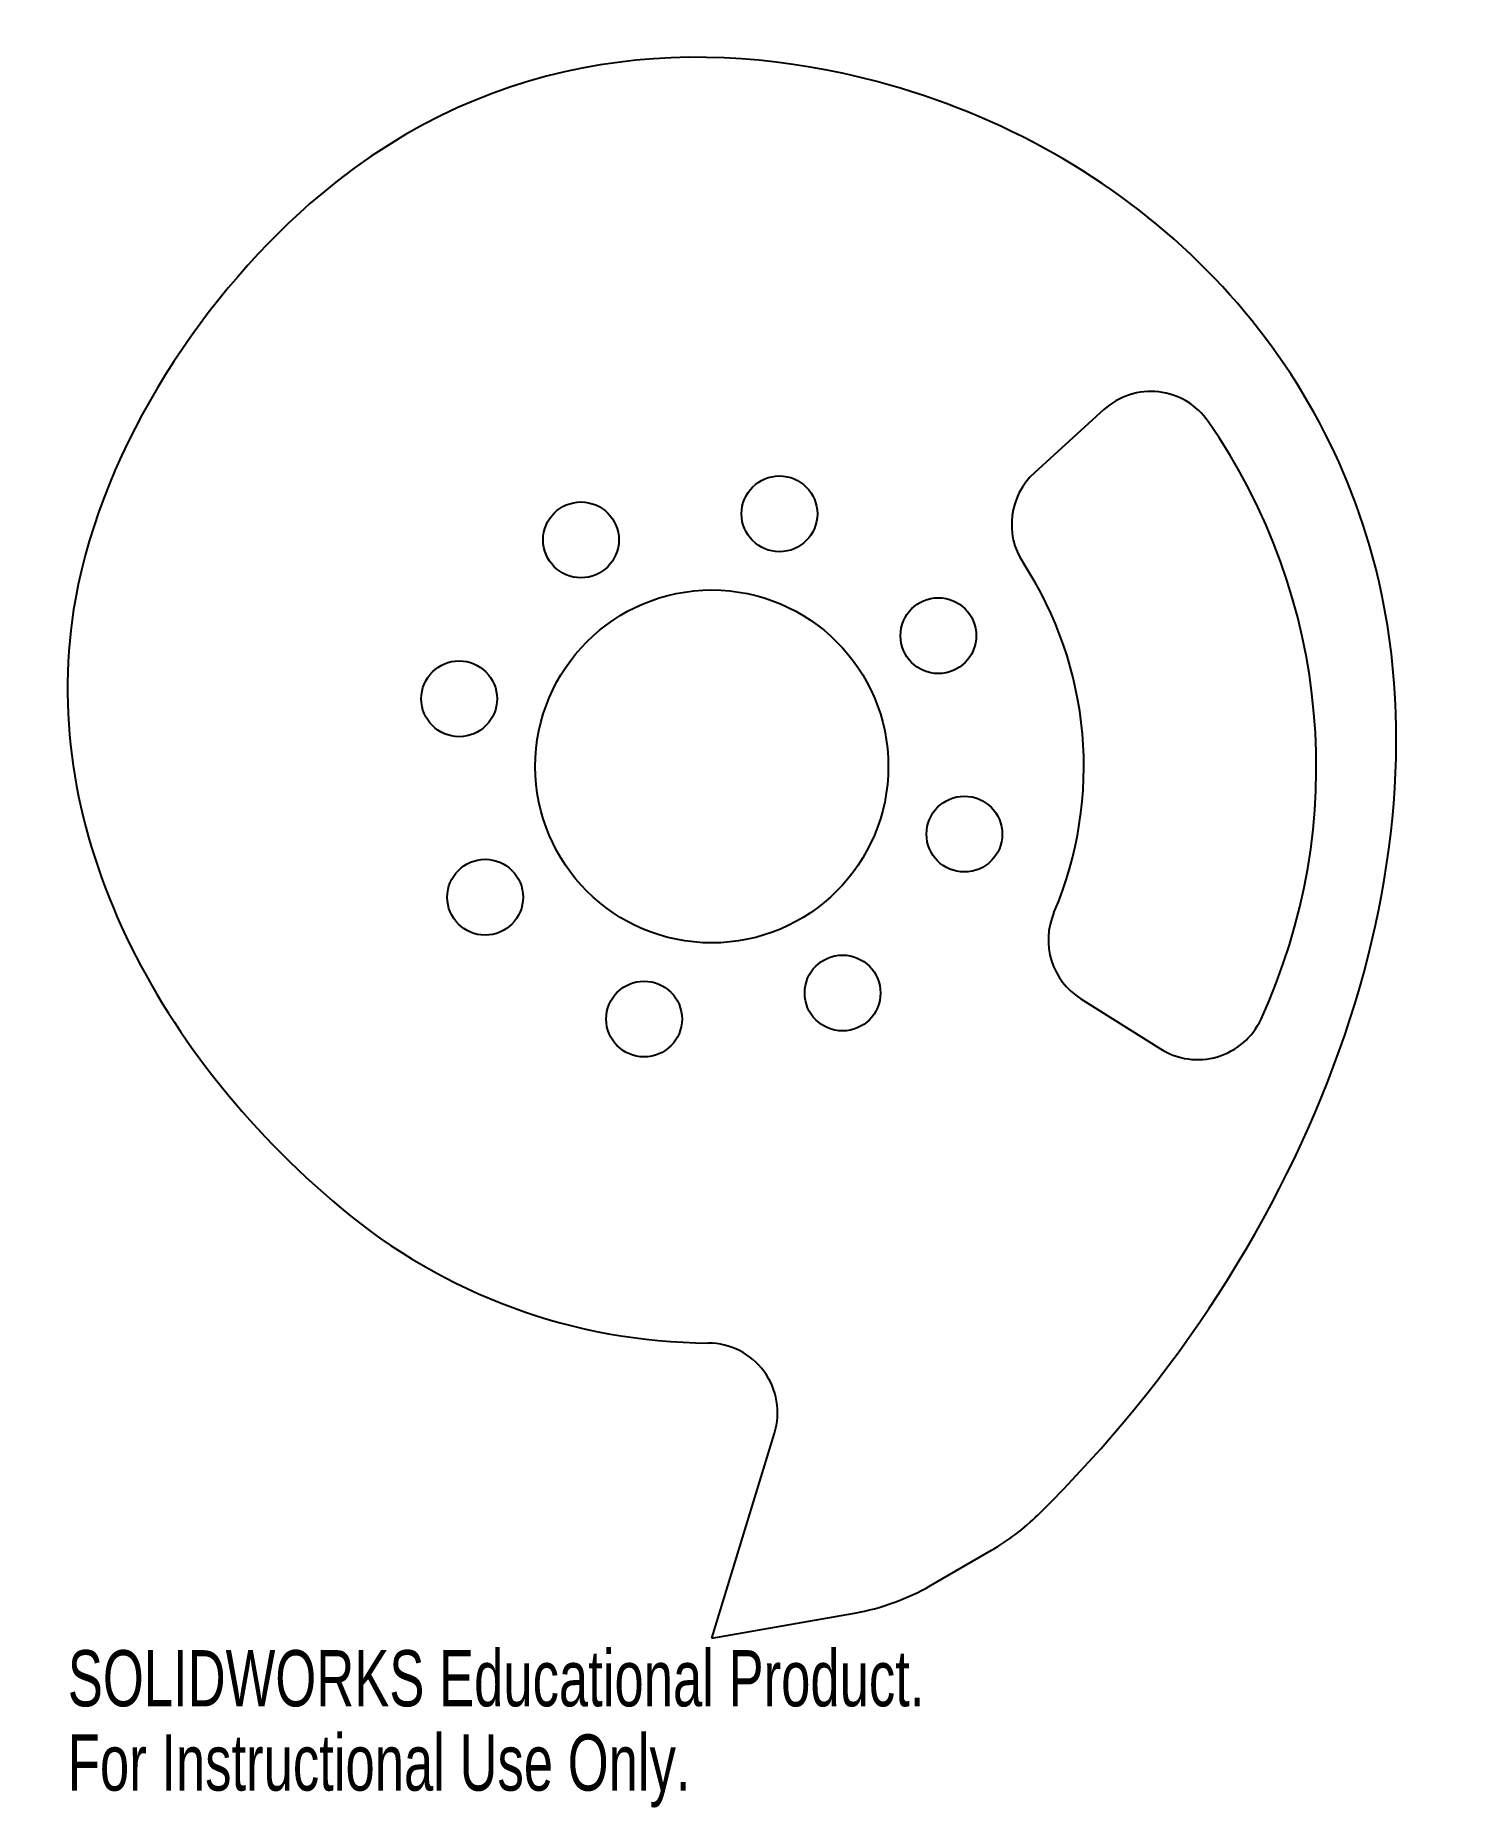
# Model space of a CAD drawing. Header units: millimetres. Extents: x -58 to 64, y -90 to 63.
import ezdxf

# ---------------------------------------------------------------- set-up
doc = ezdxf.new("R2010")
doc.units = ezdxf.units.MM
doc.styles.add('SLDTEXTSTYLE0', font='TXT', dxfattribs={"width": 0.7})

msp = doc.modelspace()

# ---------------------------------------------------------------- linework, layer by layer
at = {"color": 7, "linetype": 'Continuous', "lineweight": 25}
for p, q in [((33.73, 30.7), (27.75, 25.25)), ((31.75, -19.99), (38.59, -24.3)), ((0, -75), (5.4, -57.35)), ((18.81, -70.46), (24.05, -67.43)), ((0, -75), (12.28, -72.83))]:
    msp.add_line(p, q, dxfattribs=at)
for centre, radius in [((5.82, 21.73), 3.26), ((-11.25, 19.49), 3.26), ((0, 0), 15.18), ((19.49, 11.25), 3.26), ((-21.73, 5.82), 3.26), ((21.73, -5.82), 3.26), ((-19.49, -11.25), 3.26), ((11.25, -19.49), 3.26), ((-5.82, -21.73), 3.26)]:
    msp.add_circle(centre, radius, dxfattribs=at)
for centre, radius, start, end in [((37.77, 26.26), 6, 34.8076, 132.3023), ((0, 0), 52, 335.297, 34.8076), ((31.79, 20.82), 6, 132.3023, 213.2176), ((0, 0), 32, 336.887, 33.2176), ((34.95, -14.92), 6, 156.887, 237.8023), ((41.79, -19.22), 6, 237.8023, 335.297), ((0, 0), 49.6, 230, 269.6469), ((-0.34, -55.6), 6, 343, 89.6469), ((14.05, -50.11), 20, 300, 314.5063), ((8.81, -53.14), 20, 280, 300)]:
    msp.add_arc(centre, radius, start, end, dxfattribs=at)
msp.add_open_spline([(28.07, -64.37), (52, -40.86), (72.61, 16.8), (24.79, 64.17), (-29.73, 61.43), (-65.05, 8.82), (-48.31, -24.21), (-31.88, -38)], degree=3, knots=[0.0082587, 0.0082587, 0.0082587, 0.0082587, 0.3205214, 0.5657937, 0.7348228, 0.8437822, 1, 1, 1, 1], dxfattribs=at)

# ---------------------------------------------------------------- texts
at = {"color": 7, "linetype": 'Continuous', "char_height": 4.8336, "attachment_point": 1, "style": 'SLDTEXTSTYLE0'}
for s, insert in [('SOLIDWORKS Educational Product.', (-55.39, -76.02)), ('For Instructional Use Only.', (-55.39, -83.27))]:
    msp.add_mtext(s, dxfattribs=dict(at, insert=insert))

doc.saveas('drawing.dxf')
